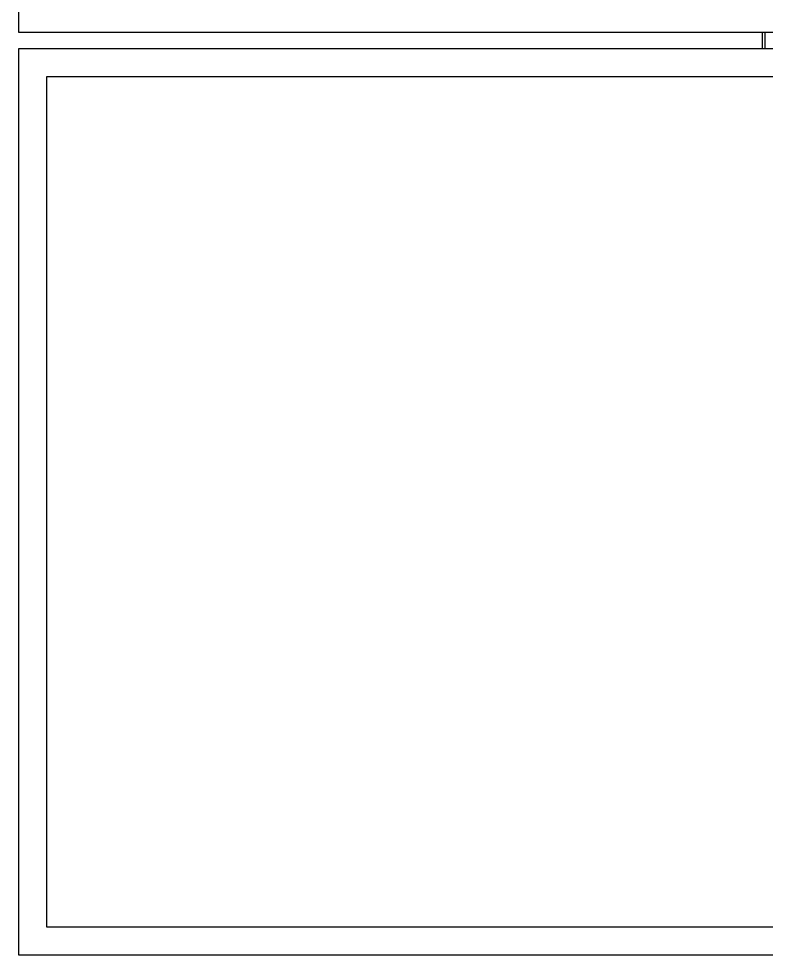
# Model space of a CAD drawing. Header units: inches. Extents: x -1851 to 6314, y -1304 to 4687.
# Drawn here: x -56.46 to -19.6, y 958.32 to 1004.52 of the extents above; entities that cross this region are included whole.
import ezdxf

# ---------------------------------------------------------------- set-up
doc = ezdxf.new("R2010")
doc.units = ezdxf.units.IN
doc.header["$MEASUREMENT"] = 0

# ---------------------------------------------------------------- blocks, each defined once
blk = doc.blocks.new('2.4.20_7+2_End Bay_Plan View')
at = {"color": 7, "linetype": 'Continuous', "lineweight": 25}
for p, q in [((7.0079, 1.15), (5.8719, 1.15)), ((7.0079, -1.15), (7.0079, 1.15)), ((7.0279, 1.15), (7.0279, -1.15)), ((8.1639, 1.15), (7.0279, 1.15)), ((8.1639, -1.15), (8.1639, 1.15)), ((8.1289, 1.115), (7.0629, 1.115)), ((7.0629, 1.115), (7.0629, -1.115)), ((8.1289, -1.115), (8.1289, 1.115)), ((7.0279, 0.2186), (7.0079, 0.2186))]:
    blk.add_line(p, q, dxfattribs=at)
at = {"color": 8, "linetype": 'Continuous', "lineweight": 25}
blk.add_line((7.0279, 0.215), (7.0079, 0.215), dxfattribs=at)

msp = doc.modelspace()

# ---------------------------------------------------------------- block references
at = {"xscale": -39.37008, "yscale": 39.37008, "zscale": 39.37008, "rotation": 90}
msp.add_blockref('2.4.20_7+2_End Bay_Plan View', (-11.18635, 1279.73079), dxfattribs=at)

doc.saveas('drawing.dxf')
